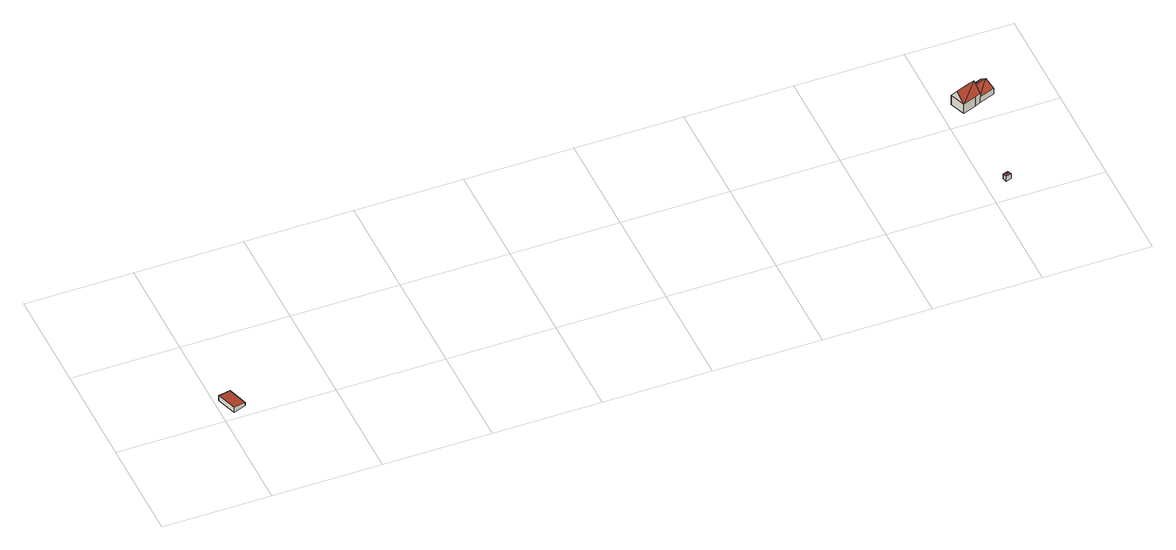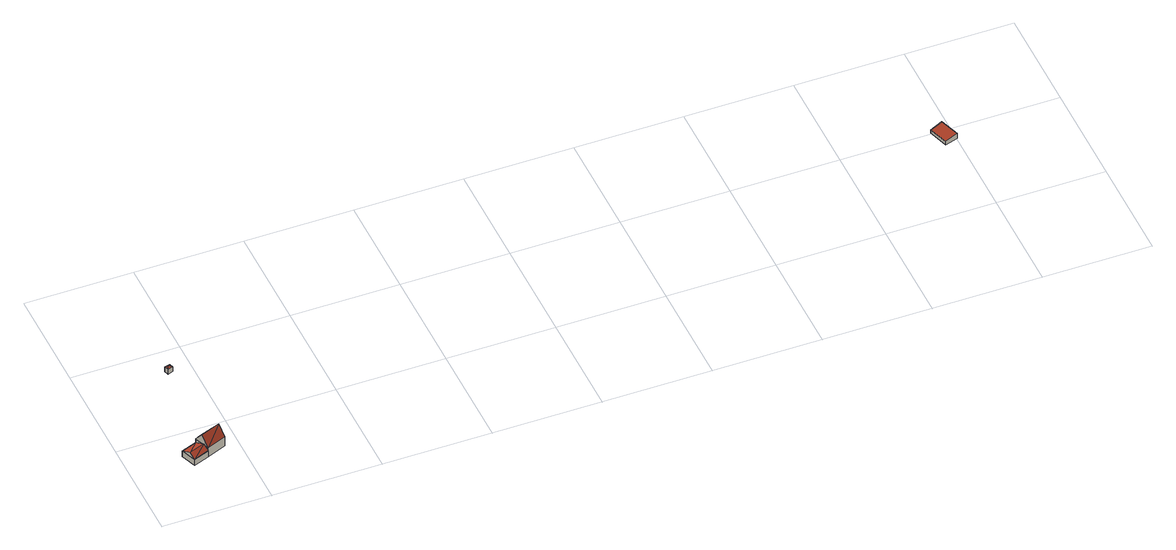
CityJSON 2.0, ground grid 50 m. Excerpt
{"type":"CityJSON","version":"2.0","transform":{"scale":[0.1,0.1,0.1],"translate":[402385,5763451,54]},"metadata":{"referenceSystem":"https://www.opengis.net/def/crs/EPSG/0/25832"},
"CityObjects":{
"building1":{"type":"Building","attributes":{"Gemeindeschluessel":"05515000","Geometrietyp2DReferenz":"3000","function":"31001_2700","roofType":"2100","measuredHeight":2.77},"geometry":[{"type":"Solid","lod":"2","boundaries":[[[[0,1,2,3]],[[4,5,1,0]],[[6,7,5,4]],[[3,2,7,6]],[[4,0,3,6]],[[1,5,7,2]]]],"semantics":{"surfaces":[{"type":"WallSurface"},{"type":"RoofSurface"},{"type":"GroundSurface"}],"values":[[0,0,0,0,1,2]]}}]},
"building2":{"type":"Building","attributes":{"Gemeindeschluessel":"05515000","Geometrietyp2DReferenz":"3000","function":"31001_2500","roofType":"5000","measuredHeight":3.28},"address":[{"country":"Germany","locality":"Münster","thoroughfareNumber":"278a","thoroughfareName":"Hagelbachstiege"}],"geometry":[{"type":"Solid","lod":"2","boundaries":[[[[8,9,10,11]],[[12,13,9,8]],[[14,15,13,12]],[[11,10,15,14]],[[16,14,12,17]],[[12,8,17]],[[17,8,11,16]],[[11,14,16]],[[9,13,15,10]]]],"semantics":{"surfaces":[{"type":"WallSurface"},{"type":"RoofSurface"},{"type":"GroundSurface"}],"values":[[0,0,0,0,1,1,1,1,2]]}}]},
"building3":{"type":"Building","attributes":{"Gemeindeschluessel":"05515000","Geometrietyp2DReferenz":"3000","function":"31001_2700"},"children":["building3-1","building3-2"]},
"building3-1":{"type":"BuildingPart","attributes":{"roofType":"3100","measuredHeight":5.5},"parents":["building3"],"geometry":[{"type":"Solid","lod":"2","boundaries":[[[[18,19,20,21]],[[22,23,19,18]],[[24,25,23,22]],[[21,20,26,27]],[[28,29,30]],[[31,32,33,30,29]],[[22,28,24]],[[30,34,24,28]],[[32,31,21,27]],[[31,29,18,21]],[[29,28,22,18]],[[19,23,25,26,20]],[[25,24,27,26]],[[33,34,30]],[[33,32,27,24,34]]]],"semantics":{"surfaces":[{"type":"WallSurface"},{"type":"RoofSurface"},{"type":"GroundSurface"},{"type":"ClosureSurface"}],"values":[[0,0,0,0,1,1,1,1,0,0,0,2,3,0,3]]}}]},
"building3-2":{"type":"BuildingPart","attributes":{"roofType":"3100","measuredHeight":9.88},"parents":["building3"],"geometry":[{"type":"Solid","lod":"2","boundaries":[[[[35,32,27,26,36,37]],[[38,39,25,24,40]],[[41,42,39,38]],[[37,36,42,41]],[[43,41,44]],[[38,40,44,41]],[[44,35,43]],[[37,43,35]],[[43,37,41]],[[44,40,34,33,35]],[[26,25,39,42,36]],[[33,32,35]],[[40,24,34]],[[25,26,27,24]],[[34,24,27,32,33]]]],"semantics":{"surfaces":[{"type":"WallSurface"},{"type":"RoofSurface"},{"type":"GroundSurface"},{"type":"ClosureSurface"}],"values":[[0,0,0,0,1,1,1,1,0,0,2,0,0,3,3]]}}]}
},
"vertices":[
[68,117,56],[68,117,37],[9,98,37],[9,98,65],[98,26,56],[98,26,37],[40,6,65],[40,6,37],
[3592,109,31],[3592,109,5],[3617,117,5],[3617,117,31],[3585,129,31],[3585,129,5],[3610,138,31],[3610,138,5],[3603,124,38],[3599,123,38],
[3726,702,35],[3726,702,4],[3653,674,4],[3653,674,35],[3753,631,35],[3753,631,4],[3680,603,35],[3680,603,4],[3652,674,4],[3652,674,35],[3735,677,59],[3726,702,39],[3662,648,59],[3653,674,39],[3652,674,39],[3660,654,55],[3666,639,55],
[3652,674,55],[3562,638,4],[3562,638,55],[3654,592,55],[3654,592,4],[3680,603,55],[3589,567,55],[3589,567,4],[3576,603,103],[3666,638,103]
]}
